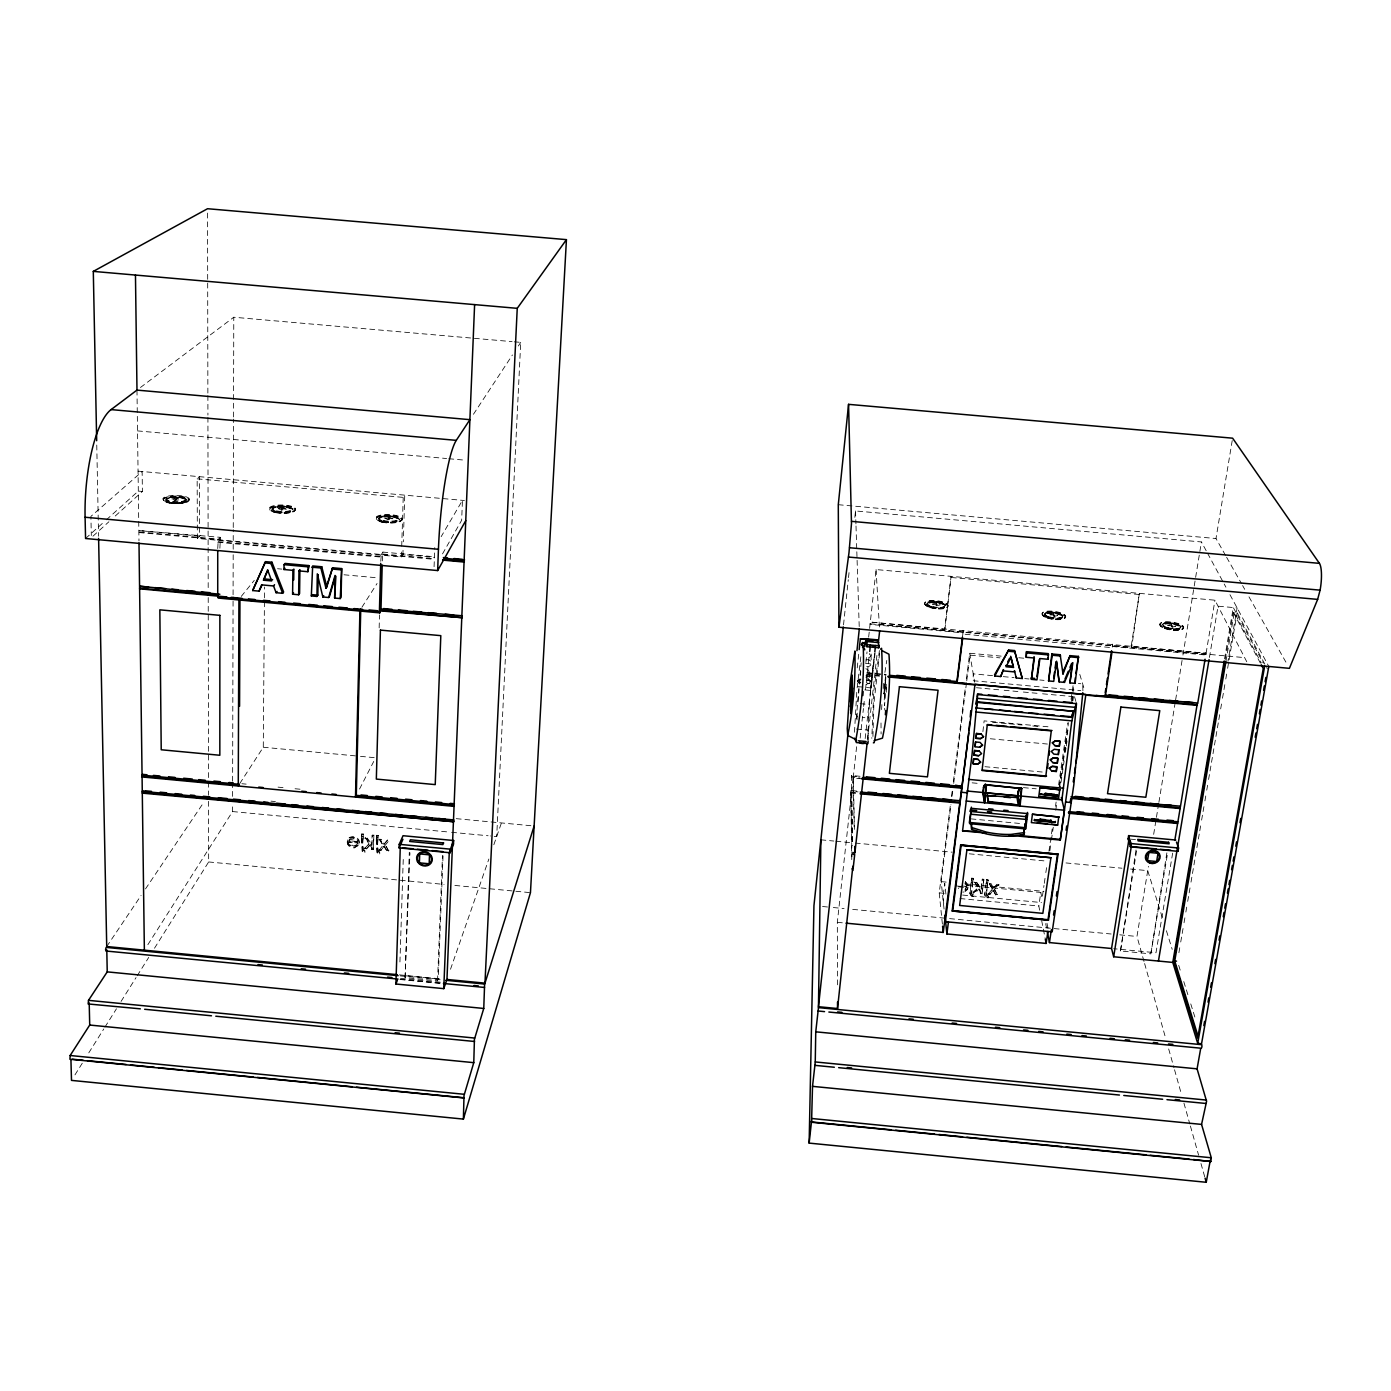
<?xml version="1.0" encoding="UTF-8"?>
<svg xmlns="http://www.w3.org/2000/svg" width="1391" height="1391" viewBox="0 0 1391 1391"><rect width="100%" height="100%" fill="white"/><g stroke="black" fill="none" stroke-linecap="round" stroke-linejoin="round"><path stroke-width="0.75" stroke-dasharray="5 3.75" d="M219.882 548.245L220.421 537.326L138.839 530.562L199.608 536.074L199.417 476.678L197.157 478.852L197.366 538.439L401.39 556.974L403.303 553.931M147.846 944.698L232.558 811.562L232.558 805.059M232.593 796.382L232.627 783.376M232.627 781.203L233.079 596.913M233.079 594.757L233.201 551.392M233.201 549.219L233.253 529.71M233.253 527.537L233.514 419.126M233.532 416.97L233.775 317.235L512.097 341.63M239.774 783.533L263.282 747.245L264.429 600.025M264.446 597.852L264.533 587.037M881.007 722.955L881.094 733.979M282.373 508.897L283.381 507.715L286.633 509.28L281.347 510.08L278.113 508.515L283.381 507.715M292.197 509.036A9.841 2.782 1.4 0 0 277.8 506.133A9.841 2.782 1.4 0 0 277.087 510.932A9.841 2.782 1.4 0 0 292.197 509.036L292.197 508.863M867.793 740.029L868.662 717.13M868.175 728.762L868.123 741.681M364.859 838.512L366.824 838.703L371.814 845.38L372.075 835.574L373.918 835.035L373.223 849.675L371.693 849.518L372.058 846.893L370.371 844.615L366.268 849.014L364.303 848.823L369.415 843.415L365.172 837.834L369.084 844.094L364.303 848.823M371.693 849.518L372.058 846.893M361.434 838.199L362.129 851.188A3.617 3.234 21.8 0 0 364.094 852.353L364.911 852.492C363.799 848.875 361.121 843.433 363.294 837.66L361.434 838.199L363.294 837.66M361.469 836.947L361.851 833.887L363.381 834.044L363.329 836.408L361.469 836.947L361.851 833.887M361.764 837.521L362.46 850.492A3.617 3.217 21.8 0 0 364.425 851.675L365.242 851.814M362.964 838.338C363.555 840.425 360.495 852.37 365.277 850.457M362.999 837.086L363.381 834.044M364.911 852.492L364.946 851.153M854.491 732.257L856.786 691.831M371.814 845.38L372.388 834.896M380.769 561.269L381.343 554.505L138.857 532.527L139.448 529.971M373.223 849.675L373.918 835.035M379.152 627.897L379.5 614.909M382.299 560.921L382.925 552.088L434.931 556.8M376.266 839.608L376.926 852.579A3.617 3.234 21.3 0 0 378.891 853.761L379.708 853.9C378.561 850.266 375.935 844.841 378.109 839.069L376.266 839.608L378.109 839.069M376.3 838.356L376.683 835.295L378.213 835.435L378.143 837.817L376.3 838.356L376.683 835.295M376.578 838.929L377.257 851.901A3.617 3.234 21.3 0 0 379.204 853.066L380.021 853.222M377.796 839.747C378.369 841.833 375.292 853.778 380.056 851.866M377.83 838.495L378.213 835.435M388.924 518.513L389.741 517.313L393.201 518.913L388.106 519.73L384.664 518.13L389.741 517.313M379.708 853.9L379.743 852.561M398.695 518.826A9.789 2.817 2.2 0 0 384.559 515.644A9.789 2.817 2.2 0 0 383.533 520.477A9.789 2.817 2.2 0 0 398.695 518.826L398.713 518.652M401.39 556.974L401.651 548.454M401.721 546.333L403.216 497.387L404.746 495.144L403.303 541.812M403.042 550.297L402.921 554.54L434.583 557.408M965.024 890.831L967.562 888.64L968.292 885.545L967.649 889.353L965.111 891.544M399.93 961.963L401.599 910.34M401.669 908.184L403.338 856.578M443.051 855.9L438.2 978.968L437.539 980.811L405.094 977.664L409.302 852.248M405.094 977.664L409.945 852.753M434.079 566.693L434.774 547.567M437.539 980.811L442.477 855.413M1082.928 690.788L1082.667 683.92L1078.373 683.52M856.247 718.886L861.151 662.812M514.253 341.821L520.721 342.377L496.691 836.565L490.241 835.956M856.995 719.947L857.186 716.069M881.598 709.584L881.964 703.377M869.479 704.142L868.471 718.017L862.733 717.495M856.995 716.956L857.256 713.096M972.778 881.877L971.561 893.178L972.778 881.877L971.248 881.738L969.875 892.518L970.692 895.265A3.617 3.234 -3.8 0 0 972.552 896.43L973.439 894.517L971.857 893.804M988.201 897.977L987.297 897.125A3.617 3.234 -4.4 0 1 985.437 895.96L984.793 894.743L985.541 896.673A3.617 3.234 -4.4 0 0 987.401 897.838L988.392 896.639L986.306 893.874L987.662 883.285L986.132 883.146L984.828 894.639M986.41 894.587L987.662 883.285M865.532 663.42L873.165 664.133L869.323 704.507L857.882 703.446L859.012 689.38M970.049 894.048L971.248 881.738M984.828 892.709L984.898 895.456M347.263 842.529L357.8 842.807L347.263 842.529C346.828 832.583 363.399 836.773 358.513 845.189L354.131 848.023L348.95 846.041A5.773 5.147 22.3 0 1 347.559 843.868L349.506 843.346L353.47 845.989L357 844.685M347.611 841.851L347.941 839.764M857.134 687.85L861.272 653.127M859.655 683.903L860.786 671.453M870.557 690.614L874.609 653.544M883.198 688.389L883.807 682.077M843.52 624.872L848.284 579.734M848.51 577.595L849.188 571.145M854.839 517.4L855.517 510.949L1201.424 541.951L1206.536 551.375M857.221 667.923L859.012 651.388M860.038 776.282L851.535 775.482L851.362 777.152L860.021 777.952M851.761 859.638L850.805 790.505L859.377 791.305M837.469 984.828L837.33 922.32L851.535 792.957L852.457 844.65M861.707 778.821L853.17 778.021L851.727 791.305L858.091 791.896M856.613 746.741L853.361 776.369L854.439 829.419M865.863 662.481L867.028 651.892M868.662 637.095L876.069 569.562L1214.952 600.199L1247.327 662.846M860.16 738.117L861.794 723.32M862.02 721.199L863.428 708.523M863.655 706.402L864.593 697.952M865.515 689.484L869.479 653.544M865.167 738.586L874.574 654.013M875.095 652.831L871.201 687.954L857.186 686.545M867.636 738.621L877.008 654.622M885.598 693.431L884.52 705.533L884.989 701.36M982.898 731.649L984.115 720.868L1048.292 726.798M936.369 604.476L936.195 603.242L932.457 604.129L936.543 605.711L940.281 604.842L936.195 603.242M945.15 605.624A8.85 2.73 6.6 0 0 932.579 601.625A8.85 2.73 6.6 0 0 931.379 606.233A8.85 2.73 6.6 0 0 945.15 605.624L945.202 605.259M1130.935 645.807L1131.648 647.684L1139.368 593.366L1131.179 646.432L1206.084 653.266L870.21 622.038L944.593 629.428L951.096 576.343L944.767 630.645L944.506 628.819M358.861 844.215C360.356 838.338 351.262 834.444 348.028 839.59L348.359 838.895M962.468 637.095L962.989 632.87L870.053 624.403M942.385 924.093L939.221 892.848L950.383 805.146M951.461 796.591L952.279 790.175M953.374 781.603L965.354 687.484M966.432 678.93L969.701 653.248L1001.694 656.187M944.054 909.036L941.185 881.633L950.975 804.711M952.07 796.156L953.426 785.48M953.704 783.342L966.484 682.911M966.762 680.773L970.031 655.144L999.955 657.873M973.126 892.935L978.482 888.275L974.674 882.05L976.656 882.242L981.107 889.562L982.307 879.147L983.837 879.303L982.081 893.787L980.551 893.648L979.229 888.762L973.126 892.935L975.108 893.126L979.229 888.762M980.551 893.648L980.707 891.005M971.405 880.503L971.718 878.156L973.265 878.295L973.039 881.355L971.405 880.503L973.039 881.355M971.509 881.199L971.718 878.156M972.952 880.642L973.265 878.295M981.107 889.562L982.307 879.147M982.081 893.787L983.837 879.303M986.393 882.624L986.602 879.564L988.253 880.416L987.94 882.763L986.393 882.624L987.94 882.763M987.819 882.05L988.149 879.703M988.097 897.265L988.288 895.926L986.445 894.761M1053.874 615.152L1053.509 613.9L1049.944 614.787L1054.239 616.404L1057.786 615.5L1053.509 613.9M884.902 672.462L886.78 660.412M1062.724 616.283A8.937 2.712 7.5 0 0 1050.188 612.04A8.937 2.712 7.5 0 0 1048.779 616.596A8.937 2.712 7.5 0 0 1062.724 616.283L1062.759 616.109M357.8 842.807L356.67 845.363L353.923 846.667L347.559 843.868M1039.633 910.183L1038.816 906.028L1040.798 892.431L963.963 885.145M1042.433 896.134L1043.98 885.441M1044.293 883.302L1045.545 874.748M1045.841 872.609L1046.78 866.193M1048.953 851.222L1052.378 827.697M1055.491 806.311L1056.117 802.033M1058.603 784.924L1067.627 722.903M1071.053 699.377L1073.243 684.407M1049.857 850.77L1051.092 842.233M1051.405 840.094L1053.283 827.28M1055.769 810.188L1057.021 801.633M1059.194 786.68L1068.531 722.607M1071.644 701.238L1074.13 684.146M1059.594 786.958L1068.34 726.937M1072.096 701.203L1072.722 696.908M1059.733 791.01L1064.132 760.929M1065.384 752.34L1066.01 748.045M1066.323 745.906L1067.575 737.317M1072.896 700.803L1073.522 696.508M1171.761 625.863L1171.205 624.594L1167.831 625.498L1172.335 627.132L1175.708 626.211L1171.205 624.594M1136.012 849.971L1120.468 950.957L1150.844 953.861L1167.397 854.387M1120.468 950.957L1136.812 849.379M1180.698 627.167A9.042 2.695 8.4 0 0 1168.162 622.699A9.042 2.695 8.4 0 0 1166.545 627.185A9.042 2.695 8.4 0 0 1180.698 627.167A9.042 2.695 8.4 0 0 1168.127 622.89A9.042 2.695 8.4 0 0 1166.51 627.358A9.042 2.695 8.4 0 0 1180.663 627.358L1180.733 627.011M1144.011 961.459L1136.969 936.456L1148.427 866.367M1153.661 834.357L1156.095 819.421M1156.443 817.282L1158.529 804.485M1158.894 802.346L1175.273 702.02M1175.621 699.899L1182.593 657.213M1182.941 655.074L1201.424 541.951M1225.575 555.461L1215.995 538.526L1232.617 438.182M1166.875 852.857L1150.844 953.861M1112.209 646.485L1205.788 655.005L1205.788 652.622M1172.648 853.135L1155.991 952.748L1113.687 948.697M1206.084 653.266L1214.952 600.199M1209.422 657.474L1218.047 606.18L1237.121 607.902L1227.975 661.334M1224.549 658.865L1233.295 607.554L1263.324 663.177M1225.297 659.404L1233.33 612.353L1237.155 612.701L1267.357 668.88M1225.888 661.629L1234.286 612.44L1261.289 662.985M1178.907 952.696L1180.368 944.141M1180.733 942.003L1181.828 935.587M1182.194 933.448L1183.671 924.893M1184.037 922.755L1185.497 914.2M1185.862 912.061L1187.323 903.524M1187.688 901.385L1188.801 894.969M1189.166 892.831L1190.626 884.276M1190.992 882.137L1199.425 832.948M1199.79 830.81L1201.25 822.255M1201.615 820.116L1202.711 813.7M1203.076 811.562L1204.554 803.007M1204.919 800.886L1206.38 792.331M1206.745 790.192L1208.205 781.638M1208.57 779.499L1209.683 773.083M1210.048 770.944L1218.464 721.755M1218.829 719.616L1220.307 711.062M1220.672 708.923L1222.133 700.369M1222.498 698.23L1225.436 681.138M1225.801 678.999L1227.262 670.445M1227.627 668.306L1228.722 661.89M1229.088 659.751L1237.155 612.701M879.634 653.092L873.878 703.533L872.835 739.89M870.366 680.999L868.801 679.608L866.732 680.182L866.228 682.459L867.793 683.85L869.862 683.277L870.366 680.999L868.801 679.608M956.434 885.98L966.675 886.954L965.024 889.301M966.675 886.954L965.111 890.014M870.383 681.312L868.819 679.921C866.019 679.104 866.21 685.346 866.732 680.182M879.425 650.536L873.757 691.483L871.809 738.325M348.828 841.433L349.384 840.094L348.828 841.433L357.817 841.572C357.209 837.312 350.306 836.408 349.054 840.773L357.817 841.572M450.51 969.249L488.867 859.029M493.84 844.737L501.438 822.916M388.698 851.136L385.29 844.859L388.698 851.136L386.889 850.962L384.351 845.867L380.908 850.405L379.152 850.231L381.221 849.71M384.42 843.659L387.498 839.973L389.306 840.129L387.185 840.651L384.107 844.354L379.76 839.225L381.534 839.399L384.107 844.354M380.908 850.405L384.351 845.867M379.76 839.225L383.168 845.363L379.447 839.903M366.268 849.014L370.371 844.615M366.824 838.703L365.172 837.834M359.539 789.045L373.727 761.451M442.512 553.879L461.656 520.269L462.455 500.343L441.156 536.665M388.106 519.73L388.941 518.304L393.201 518.913M74.958 1074.878L83.025 1062.028M88.781 1052.848L103.769 1028.992M104.916 1027.149L116.444 1008.805M121.052 1001.45L136.04 977.595M137.205 975.752L148.733 957.391M154.488 948.227L208.667 861.951L208.563 797.391M361.921 607.258L377.065 583.49M860.803 682.859L858.63 682.842L857.569 680.755L858.682 679.017L860.855 679.051M860.716 679.677L857.586 681.086L858.682 679.017M380.943 555.113L382.925 552.088M473.444 414.275L512.444 354.966M518.356 345.976L520.721 342.377M106.724 946.523L141.082 895.491M145.516 888.901L203.729 802.398M281.347 510.08L282.373 508.689L286.633 509.28M241.252 596.409L254.275 580.377M379.152 850.231L383.481 844.685M384.977 845.537L389.306 840.129M349.384 840.199L353.992 838.686L357.487 842.25M174.918 500.464L177.335 498.134L180.378 499.682L174.918 500.464L171.893 498.917L177.335 498.134M217.726 548.541L218.265 539.691M217.726 540.282L220.421 537.326M999.016 885.059L997.191 884.885L993.696 888.553L991.105 883.615L989.314 883.441L992.513 888.849L988.027 894.361L989.801 894.517L993.278 889.997L995.8 895.091L997.625 895.265L994.339 889.005L998.912 884.363L994.443 889.718L997.625 895.265M989.801 894.517L993.278 889.997M197.366 538.439L200.148 535.483M988.027 894.361L992.513 888.849M993.574 887.841L997.086 884.189L998.912 884.363M358.287 845.38L354.479 847.328L349.28 845.363A5.773 5.129 22.3 0 1 347.906 843.189M92.954 536.196L108.898 521.764M115.279 515.991L142.386 491.458L142.143 471.514L90.902 516.391L91.319 535.518M85.564 538.508L104.742 521.277M106.342 519.834L138.318 491.093L142.386 491.458M973.022 892.222L978.377 887.562L974.674 882.05M140.439 387.498L233.775 317.235M866.976 680.738L868.766 680.251M962.902 892.135L964.05 891.944M860.855 679.364L858.856 679.643M860.786 682.546L858.63 682.842L857.569 680.755M171.893 498.917L180.378 499.682M278.113 508.515L282.373 508.689M384.664 518.13L388.941 518.304M932.457 604.129L940.281 604.842M1049.944 614.787L1057.786 615.5M1167.831 625.498L1175.708 626.211M137.518 430.897L446.615 458.526M448.771 458.717L466.072 460.265M838.286 504.707L1215.995 538.526M138.057 471.149L464.438 500.517M197.157 478.852L403.216 497.387M951.288 577.491L1139.855 594.548M139.465 531.936L220.421 539.291M382.873 554.053L434.357 558.713M382.473 554.644L434.009 559.321M218.265 541.655L381.29 556.47M217.726 542.247L380.891 557.078M277.539 568.728L281.834 569.11M344.029 574.779L378.352 577.908M879.268 624.316L1244.632 657.63M870.018 623.794L1205.493 654.379M1018.768 657.734L1025.167 658.326M992.531 675.643L973.231 673.87L973.178 680.721L1080.772 690.597M1003.276 676.635L1014.004 677.608M1024.732 678.599L1029.027 678.982M1039.755 679.973L1044.05 680.373M866.819 672.618L886.102 674.392M866.854 673.261L886.137 675.035M866.628 674.339L879.477 675.522M866.663 674.983L879.512 676.165M866.037 676.165L871.74 676.687M976.465 687.728L982.863 688.302M985.002 688.51L1002.059 690.075M1004.18 690.266L1021.237 691.831M1023.359 692.04L1040.416 693.605M1042.554 693.796L1072.391 696.543M864.733 689.901L870.436 690.423M992.496 722.259L1007.327 723.633M1009.449 723.824L1022.176 725.007M1032.783 725.98L1041.268 726.763M987.923 893.648L989.697 893.804M990.305 738.76L1047.406 744.046M856.421 729.058L867.949 730.136M984.967 766.702L1044.015 772.196M972.135 782.837L980.69 783.62M1023.411 787.619L1036.243 788.819M851.553 776.195L859.76 776.96M850.631 792.157L859.186 792.957M850.631 792.87L857.917 793.548M263.282 747.245L358.339 756.148M360.495 756.356L375.622 757.765M970.988 818.882L1022.507 823.715M1131.161 839.19L1135.473 839.59M989.314 883.441L993.696 888.553M241.912 783.724L246.155 784.124M278.044 787.132L284.425 787.741M295.048 788.749L301.43 789.34M820.881 839.816L833.783 841.033M835.921 841.242L853.135 842.859M855.274 843.068L952.053 852.179M969.249 853.813L1046.658 861.116M1066.01 862.942L1121.928 868.21M1130.518 869.027L1147.731 870.644L1163.189 920.373M271.002 801.146L275.401 801.564M456.213 818.656L532.092 825.819M971.822 878.851L973.352 879.008M982.411 879.86L983.941 879.999M988.253 880.416L986.602 879.564M232.558 811.562L449.449 832.096M451.588 832.305L488.102 835.748M974.778 882.763L976.76 882.955M971.335 882.45L972.883 882.59M987.766 883.998L986.132 883.146M941.185 881.633L947.601 882.242M964.728 883.859L1043.946 891.37M961.703 885.945L966.919 886.432L965.111 883.494M958.573 886.884L966.762 887.667M995.695 894.378L997.503 894.552M980.446 892.935L981.976 893.074M361.521 834.565L363.051 834.704M372.075 835.574L373.605 835.713M376.37 835.974L377.9 836.113M361.799 836.269L363.329 836.408M376.613 837.678L378.143 837.817M939.221 892.848L945.619 893.457M962.659 895.074L1041.494 902.55M960.051 898.551L1038.816 906.028M372.023 848.84L373.553 848.979M387.202 850.284L389.011 850.457M822.55 906.515L831.157 907.332M833.313 907.541L844.094 908.566M852.7 909.384L947.462 918.408M949.618 918.616L1111.131 934.004M1119.738 934.822L1136.969 936.456M208.667 861.951L444.077 884.415M454.874 885.441L530.458 892.657M837.33 922.32L845.971 923.155M364.616 848.145L366.598 848.336M399.408 974.865L442.651 979.038M405.807 975.839L438.2 978.968M400.312 975.891L441.416 979.873M400.556 978.377L441.608 982.342M400.208 979.281L441.277 983.263M400.034 979.507L441.138 983.489M965.302 881.338L968.397 886.258M965.389 882.05L968.188 885.25M869.653 683.137L867.775 683.537L866.21 682.146M965.024 882.798L966.919 886.432M367.154 838.025L372.127 844.702M370.041 845.293L371.745 847.571M976.656 882.242L981.003 888.849M979.316 889.458L980.811 891.718M384.038 846.545L386.889 850.962M989.418 884.154L992.618 889.545M1226.636 557.339L1241.537 583.681M1242.598 585.559L1244.719 589.315M1248.979 596.843L1287.284 664.568M971.596 893.352L972.344 894.882L973.439 894.517M993.383 890.709L995.8 895.091M958.729 888.449L958.295 888.171M1207.544 553.253L1225.906 587.176M1229.974 594.705L1268.801 666.463M1233.33 612.353L1261.254 664.759M969.944 893.335L970.588 894.552A3.617 3.234 -3.8 0 0 972.448 895.717L973.352 896.569M1171.796 625.672L1172.335 627.132M1112.922 645.963L1112.261 644.103L1112.644 647.719L963.198 634.087L963.111 630.506L963.424 632.331M1178.699 965.319L1181.237 973.439M1183.776 981.559L1188.227 995.782M1190.766 1003.902L1195.199 1018.125M1166.406 930.735L1172.213 949.375M1079.799 674.409L1084.684 690.562M1074.53 696.735L1075.886 701.429M1144.602 963.546L1165.745 1038.538M1168.683 1048.953L1173.952 1067.697M1174.543 1069.783L1181.585 1094.787M1183.932 1103.115L1189.809 1123.945M1190.4 1126.032L1198.607 1155.191M1200.972 1163.519L1205.075 1178.107M1053.891 614.961L1054.239 616.404M1040.798 892.431L1041.616 896.552M1046.971 923.276L1048.205 929.431M1045.684 923.624L1046.519 927.832M1041.668 920.564L1045.337 939.273M969.701 653.248L974.656 682.233M971.457 892.466L971.683 894.065M986.306 893.874L986.549 895.474M945.915 894.1L944.75 883.337L943.011 896.934L944.089 907.21M936.386 604.303L936.543 605.711M886.067 689.275L886.258 683.885L886.328 693.379L886.171 690.927M884.676 708.315L884.78 710.158M876.069 569.562L879.651 630.94M855.517 510.949L855.934 523.851M856.004 525.989L856.752 549.619M856.821 551.758L857.03 558.208M857.099 560.347L859.221 626.924M871.079 654.883L871.253 663.507M853.17 778.021L854.196 829.036M96.761 445.05L98.57 536.231M869.114 672.548L869.271 681.312M851.535 775.482L852.596 845.78M850.805 790.505L852.005 859.951M136.979 390.106L138.978 540.89M186.046 499.282A9.928 2.747 0.7 0 1 170.971 501.403A9.928 2.747 0.7 0 1 171.354 496.639A9.928 2.747 0.7 0 1 186.046 499.282L186.046 499.491A9.928 2.747 0.7 0 1 170.971 501.612A9.928 2.747 0.7 0 1 171.354 496.848A9.928 2.747 0.7 0 1 186.046 499.491M185.82 499.891A9.702 2.695 0.7 0 1 171.093 501.977A9.702 2.695 0.7 0 1 171.458 497.317A9.702 2.695 0.7 0 1 185.82 499.891L185.838 500.517A9.702 2.695 0.7 0 1 171.093 502.586A9.702 2.695 0.7 0 1 171.458 497.926A9.702 2.695 0.7 0 1 185.838 500.517M189.35 499.334A13.232 3.669 0.7 0 1 169.267 502.168A13.232 3.669 0.7 0 1 169.737 495.822A13.232 3.669 0.7 0 1 189.35 499.334L189.35 499.96A13.232 3.669 0.7 0 1 169.267 502.794A13.232 3.669 0.7 0 1 169.737 496.448A13.232 3.669 0.7 0 1 189.35 499.96M207.572 213.066L207.868 393.375M207.885 395.548L207.92 415.092M207.92 417.265L208.128 545.428M208.128 547.602L208.198 588.88M208.215 597.574L208.528 780.038M208.528 782.211L208.563 795.252M865.932 677.504A3.738 3.478 -1.7 0 1 866.141 684.407M865.811 668.775A3.704 3.46 -1.9 0 1 866.019 675.626M865.984 659.977A3.756 3.512 -2.2 0 1 871.27 663.055A3.756 3.512 -2.2 0 1 866.176 666.445M871.044 653.979A3.721 3.478 -2.3 0 1 866.054 657.804M885.858 677.521L884.207 700.334L885.389 680.303L883.824 693.97L883.737 692.44L885.702 675.104L885.858 677.521M275.348 511.697A13.128 3.721 1.4 0 0 295.466 509.158A13.128 3.721 1.4 0 0 276.253 505.281A13.128 3.721 1.4 0 0 275.348 511.697M277.192 512.131A9.633 2.73 1.4 0 0 291.971 510.271A9.633 2.73 1.4 0 0 277.887 507.419A9.633 2.73 1.4 0 0 277.192 512.131M277.209 511.505A9.633 2.73 1.4 0 0 291.971 509.645A9.633 2.73 1.4 0 0 277.887 506.793A9.633 2.73 1.4 0 0 277.209 511.505M276.739 512.323A10.502 2.973 1.4 0 0 292.84 510.306A10.502 2.973 1.4 0 0 277.47 507.193A10.502 2.973 1.4 0 0 276.739 512.323M275.348 512.305A13.128 3.721 1.4 0 0 295.466 509.784A13.128 3.721 1.4 0 0 276.253 505.889A13.128 3.721 1.4 0 0 275.348 512.305M276.618 512.166A10.711 3.043 1.4 0 0 293.066 510.097A10.711 3.043 1.4 0 0 277.383 506.933A10.711 3.043 1.4 0 0 276.618 512.166M275.574 512.618A12.693 3.599 1.4 0 0 295.031 510.167A12.693 3.599 1.4 0 0 276.444 506.428A12.693 3.599 1.4 0 0 275.574 512.618M170.641 502.794A10.589 2.938 0.7 0 0 186.707 500.534A10.589 2.938 0.7 0 0 171.041 497.717A10.589 2.938 0.7 0 0 170.641 502.794A10.798 2.991 0.7 0 0 186.933 500.325A10.798 2.991 0.7 0 0 170.937 497.456A10.798 2.991 0.7 0 0 170.519 502.638M169.511 503.107A12.797 3.547 0.7 0 0 188.915 500.36A12.797 3.547 0.7 0 0 169.963 496.97A12.797 3.547 0.7 0 0 169.511 503.107M381.76 521.225A13.058 3.756 2.2 0 0 401.947 518.999A13.058 3.756 2.2 0 0 383.081 514.774A13.058 3.756 2.2 0 0 381.76 521.225M383.62 521.677A9.563 2.765 2.2 0 0 398.435 520.06A9.563 2.765 2.2 0 0 384.611 516.948A9.563 2.765 2.2 0 0 383.62 521.677M383.638 521.051A9.563 2.747 2.2 0 0 398.452 519.434A9.563 2.747 2.2 0 0 384.629 516.322A9.563 2.747 2.2 0 0 383.638 521.051M383.151 521.868A10.433 3.008 2.2 0 0 399.304 520.112A10.433 3.008 2.2 0 0 384.229 516.704A10.433 3.008 2.2 0 0 383.151 521.868M381.743 521.834A13.041 3.756 2.2 0 0 401.929 519.625A13.041 3.756 2.2 0 0 383.064 515.383A13.041 3.756 2.2 0 0 381.743 521.834M383.029 521.712A10.659 3.078 2.2 0 0 399.53 519.904A10.659 3.078 2.2 0 0 384.125 516.444A10.659 3.078 2.2 0 0 383.029 521.712M381.969 522.164A12.606 3.634 2.2 0 0 401.477 520.008A12.606 3.634 2.2 0 0 383.238 515.922A12.606 3.634 2.2 0 0 381.969 522.164M929.762 606.632A11.806 3.634 6.6 0 0 948.106 605.815A11.806 3.634 6.6 0 0 931.327 600.495A11.806 3.634 6.6 0 0 929.762 606.632M931.379 607.119A8.659 2.66 6.6 0 0 944.837 606.528A8.659 2.66 6.6 0 0 932.561 602.599A8.659 2.66 6.6 0 0 931.379 607.119M931.448 606.563A8.659 2.66 6.6 0 0 944.906 605.972A8.659 2.66 6.6 0 0 932.631 602.06A8.659 2.66 6.6 0 0 931.448 606.563M930.944 607.276A9.441 2.904 6.6 0 0 945.619 606.615A9.441 2.904 6.6 0 0 932.213 602.355A9.441 2.904 6.6 0 0 930.944 607.276M929.692 607.189A11.806 3.634 6.6 0 0 948.036 606.372A11.806 3.634 6.6 0 0 931.257 601.034A11.806 3.634 6.6 0 0 929.692 607.189M930.857 607.137A9.65 2.973 6.6 0 0 945.845 606.459A9.65 2.973 6.6 0 0 932.161 602.112A9.65 2.973 6.6 0 0 930.857 607.137M929.866 607.484A11.424 3.512 6.6 0 0 947.601 606.685A11.424 3.512 6.6 0 0 931.396 601.538A11.424 3.512 6.6 0 0 929.866 607.484M1047.093 617.152A11.91 3.617 7.5 0 0 1065.68 616.717A11.91 3.617 7.5 0 0 1048.936 611.084A11.91 3.617 7.5 0 0 1047.093 617.152M1048.744 617.674A8.729 2.66 7.5 0 0 1062.376 617.361A8.729 2.66 7.5 0 0 1050.118 613.222A8.729 2.66 7.5 0 0 1048.744 617.674M1048.814 617.117A8.729 2.66 7.5 0 0 1062.446 616.804A8.729 2.66 7.5 0 0 1050.188 612.666A8.729 2.66 7.5 0 0 1048.814 617.117M1048.292 617.83A9.528 2.904 7.5 0 0 1063.159 617.482A9.528 2.904 7.5 0 0 1049.788 612.962A9.528 2.904 7.5 0 0 1048.292 617.83M1047.023 617.708A11.91 3.617 7.5 0 0 1065.593 617.274A11.91 3.617 7.5 0 0 1048.866 611.64A11.91 3.617 7.5 0 0 1047.023 617.708M1048.205 617.674A9.72 2.956 7.5 0 0 1063.385 617.326A9.72 2.956 7.5 0 0 1049.736 612.718A9.72 2.956 7.5 0 0 1048.205 617.674M1047.18 618.004A11.511 3.512 7.5 0 0 1065.158 617.587A11.511 3.512 7.5 0 0 1048.988 612.127A11.511 3.512 7.5 0 0 1047.18 618.004M1048.762 616.787A8.937 2.712 7.5 0 0 1062.707 616.474A8.937 2.712 7.5 0 0 1050.17 612.231A8.937 2.712 7.5 0 0 1048.762 616.787M1164.806 627.689A12.05 3.599 8.4 0 0 1183.671 627.671A12.05 3.599 8.4 0 0 1166.945 621.725A12.05 3.599 8.4 0 0 1164.806 627.689M1166.475 628.263A8.833 2.643 8.4 0 0 1180.316 628.245A8.833 2.643 8.4 0 0 1168.075 623.881A8.833 2.643 8.4 0 0 1166.475 628.263M1166.562 627.706A8.833 2.643 8.4 0 0 1180.403 627.689A8.833 2.643 8.4 0 0 1168.162 623.324A8.833 2.643 8.4 0 0 1166.562 627.706M1165.919 628.245A9.841 2.938 8.4 0 0 1181.342 628.228A9.841 2.938 8.4 0 0 1167.692 623.359A9.841 2.938 8.4 0 0 1165.919 628.245M1164.702 628.245A12.05 3.599 8.4 0 0 1183.585 628.228A12.05 3.599 8.4 0 0 1166.858 622.281A12.05 3.599 8.4 0 0 1164.702 628.245M1164.876 628.558A11.65 3.478 8.4 0 0 1183.115 628.523A11.65 3.478 8.4 0 0 1166.962 622.768A11.65 3.478 8.4 0 0 1164.876 628.558"/><path stroke-width="1.5" d="M238.278 785.845L238.922 599.295L243.251 599.677M239.565 706.315L239.947 600.182M976.186 708.575L977.577 701.794L1073.383 711.27L1071.626 717.373L976.186 707.932M292.91 570.345L283.99 569.528L284.042 564.642L285.016 563.425L308.854 565.598L307.863 571.701L298.961 570.901L298.648 594.757L292.597 594.2L292.91 570.345L293.849 569.11L293.71 579.943M820.881 839.816L818.447 1007.919L815.752 1031.826L815.248 1062.255L812.518 1086.354L811.562 1122.259L1210.848 1161.52L1211.283 1157.764L1201.563 1124.397L1206.588 1101.307L1197.077 1068.844L1200.589 1049.075M307.863 571.701L308.854 565.598M318.174 574.639L317.844 595.157L316.939 596.443L311.323 595.922L312.679 565.946L321.756 566.763L326.85 586.88L325.963 588.132L320.852 567.997L321.756 566.763M848.562 404.346L851.483 523.59L848.979 552.783L838.929 627.219L1289.405 668.341L1317.642 599.382L1320.094 590.149A21.3 5.251 -83.7 0 0 1319.416 563.355L1232.617 438.182L848.562 404.346L838.286 504.707L838.929 627.219M316.939 596.443L317.304 573.822L322.851 596.982L328.676 597.504L329.563 596.235L335.353 576.204M325.963 588.132L332.588 567.754L341.682 568.589L341.091 597.278L340.239 598.565L334.622 598.06L335.057 575.439L328.676 597.504M335.892 576.257L334.622 598.06M811.562 1122.259L811.579 1120.885L809.145 1143.106L1206.24 1182.28L1210.326 1160.094M340.239 598.565L341.682 568.589M809.145 1143.106L813.944 905.68L843.294 627.028M355.505 796.904L359.939 610.388L355.609 609.988M360.756 609.084L356.305 795.339L454.127 804.554M217.726 550.645L217.726 596.791L379.413 611.605L380.717 563.372M217.726 596.791L218.265 598.078L379.76 612.875L379.413 611.605M380.943 610.927L462.073 617.691L462.16 615.761L380.995 609.015L382.195 565.111M379.76 612.875L380.995 609.015M399.113 847.901L399.217 844.32L403.042 835.713L453.622 840.512L453.483 844.059L450.11 852.753L399.113 847.901L402.938 839.277M474.609 304.612L446.963 979.455L443.764 988.636L395.913 984.011L400.26 847.588L399.287 847.484M437.661 570.553L438.443 549.289A86.451 12.554 -85.2 0 1 456.283 440.356L469.897 419.665L136.979 390.106L111.089 409.597A86.033 25.838 -85.8 0 0 85.094 517.243L85.564 538.508L437.661 570.553L465.759 520.634M1019.829 804.937L1021.359 788.61L1020.298 787.793C1015.395 791.914 1019.081 800.816 1019.673 806.032L1018.021 795.774M1020.194 804.972L1021.776 788.349L1019.516 788.141M443.764 988.636L449.276 852.231L450.267 852.335M450.11 852.753L450.249 849.153L399.217 844.32M453.709 821.733L453.779 819.942L142.282 791.34L142.856 790.557L142.299 793.131L453.709 821.733L142.873 792.348M442.599 560.104L464.055 562.051L464.472 559.495M982.776 792.487L984.411 802.729L986.132 785.011L985.211 784.194L983.715 786.437M984.08 786.471L983.159 792.661L984.776 802.763L986.462 785.359L985.541 784.541L983.941 785.619M70.941 1060.012L71.497 1080.39L463.394 1119.094L464.003 1095.552L473.775 1062.654L474.435 1039.251L483.755 1008.458L484.607 984.359L534.127 826.011M96.675 440.721L93.301 271.384L207.555 208.72L566.433 239.635L517.243 308.333L484.972 983.141L446.963 979.455M566.433 239.635L530.458 892.657L463.394 1119.094M1082.789 692.683L1073.817 784.889L1052.187 931.848L945.376 921.677L944.715 915.348M862.82 695.57L863.133 691.483M970.222 717.078L970.762 710.714M885.354 714.731L885.719 710.523M852.074 693.101L850.631 710.297L852.179 698.021M968.727 732.901L945.376 921.677M968.953 730.518L969.736 722.225M847.867 734.813L818.464 1006.701L837.521 1008.527L852.857 866.193M856.96 650.658L859.29 629.08M859.169 649.649L860.351 638.834L876.486 640.416L860.351 638.834M856.456 740.603L856.247 742.533L867.897 743.611L868.123 741.681M866.906 646.693L866.454 638.834L878.19 639.912L878.782 647.789L866.906 646.693L866.263 641.042L864.315 646.537M869.723 651.423L870.418 645.076M874.817 651.892L875.513 645.546M852.926 870.505L852.144 868.645L853.118 868.732L854.7 854.543L852.753 854.352L852.944 852.579L854.909 852.77L867.149 742.933M878.451 641.703L879.651 630.94M973.091 763.572L973.613 758.964L978.116 759.382L980.62 762.146L977.664 764.215L973.161 763.798L977.595 764.007L980.62 762.146M974.048 755.104L974.569 750.462L979.09 750.897L981.594 753.661L978.621 755.73L974.048 755.104L978.621 755.73M975.021 746.602L975.543 741.977L980.046 742.394L982.568 745.159L979.594 747.228L975.074 746.811L975.543 741.977M975.978 738.099L976.499 733.457L981.02 733.874L983.541 736.656L980.551 738.725L976.047 738.308L980.499 738.517L983.541 736.656M973.161 763.798L973.613 758.964M974.117 755.313L974.569 750.462M976.047 738.308L976.499 733.457M1047.562 767.797L1048.049 763.659M1049.057 755.365L1049.562 751.227M1056.291 771.518L1056.76 766.684L1052.239 766.267L1049.266 768.319L1052.344 766.476L1056.864 766.893L1056.291 771.518L1051.787 771.101L1049.266 768.319M1057.316 763.033L1057.786 758.199L1053.265 757.782L1050.275 759.834L1053.37 757.991L1057.89 758.408L1057.316 763.033L1052.813 762.616L1050.275 759.834M1059.855 741.177L1059.386 746.028L1054.865 745.611L1052.326 742.829L1055.334 740.76L1059.855 741.177L1059.386 746.028L1054.865 745.611M1058.36 754.548L1058.829 749.697L1058.36 754.548L1053.839 754.113L1051.3 751.349L1054.291 749.28L1058.916 749.905M966.988 791.01L1061.889 799.877L1071.835 720.868L1076.321 702.994M985.941 833.07L962.572 830.879L972.031 754.704L977.647 694.561L1076.512 703.655L1070.861 763.885L1060.272 840.06L1009.292 835.261M962.468 637.095L956.869 681.52L890.431 675.417M1112.018 651.962L1105.289 696.439L957.078 682.825L962.659 638.33M845.971 923.155L943.237 932.439L975.004 684.302L1085.867 694.492L1076.043 762.842M977.16 696.839L977.543 693.9L981.837 694.3M1047.91 931.431L1046.136 943.428L946.888 933.952L948.453 921.955M1058.064 854.178L1048.484 920.147L952.157 910.983L960.642 844.998L1058.064 854.178L960.642 844.998M971.37 807.145L970.57 811.214L970.24 809.962M966.919 849.814L959.651 905.454L1042.85 913.365L1050.918 857.725L966.919 849.814L1050.918 857.725M971.648 829.401L971.353 823.82L971.648 829.401L986.289 833.922A41.73 16.362 8.2 0 0 1010.735 836.217L1024.315 834.357L1023.828 828.74L1024.315 834.357M983.489 787.393L982.811 792.627L1018.038 795.913L1019.012 789.479M987.175 795.513L1017.012 797.565L1018.229 804.989L988.271 802.19L987.175 795.513L995.678 796.295M988.271 802.19L987.28 794.783M1026.488 651.666L1026.21 657.282L1034.365 658.013L1031.409 679.347L1036.956 679.869L1039.929 658.534L1048.066 659.282L1048.345 653.648L1026.488 651.666L1026.21 657.282M1031.409 679.347L1034.052 656.761L1034.365 658.013M1018.229 804.989L988.375 801.459M1036.938 676.443L1039.303 659.404M1026.558 819.455L970.449 814.187L969.371 822.429L1025.393 827.697L1026.21 815.213L1026.645 816.482L1027.549 812.414M1025.636 828.914L1027.793 813.613L971.544 808.345L969.544 823.646L1025.636 828.914L1024.645 823.924M1051.857 653.979L1052.205 655.231L1060.533 655.996L1060.168 654.744L1051.857 653.979L1048.571 680.929L1053.717 681.399L1056.586 661.194L1059.142 681.903L1064.48 682.39L1072.861 662.69L1069.922 682.894L1075.087 683.364L1078.442 656.413L1070.096 655.648L1062.654 672.722L1063.02 674.009L1070.096 655.648M1048.571 680.929L1052.205 655.231M1058.76 816.708L1057.664 825.072L1031.357 822.603L1032.418 814.239L1058.847 817.039L1032.418 814.239M1053.665 678.095L1054.517 672.044M1055.091 667.993L1055.96 661.942M1038.103 819.751L1034.365 820.134L1053.161 821.907M1050.883 821.281L1050.918 820.221L1050.883 821.281L1055.317 822.446L1034.452 820.481L1039.999 820.273L1040.033 819.195L1045.476 819.699M1059.768 789.445L1058.568 798.486L1038.764 796.643L1039.946 787.584L1059.855 789.775L1039.946 787.584M1054.082 794.957L1057.699 795.287L1057.664 796.347L1040.659 794.018M1040.033 819.195L1039.999 820.273M1045.163 794.435L1045.197 793.392L1057.699 795.287M1072.183 663.437L1069.922 682.894M1075.33 677.782L1075.087 683.364M1075.938 673.505L1078.442 656.413M1060.272 840.06L1064.411 810.223L1061.333 797.547M1111.253 948.471L1049.457 942.576L1051.335 929.849M1053.526 915.017L1054.152 910.775M1056.36 895.943L1056.986 891.701M1066.08 830.236L1066.706 825.993M1070.235 802.138L1070.792 798.347L1180.107 808.554L1177.899 821.82L1068.827 811.614M1073.226 781.881L1073.852 777.656M1074.478 773.413L1075.417 767.067M1105.167 693.014L1105.81 688.788M1106.454 684.546L1107.41 678.199M1108.053 673.974L1111.565 650.71M1176.456 842.042L1178.56 848.023L1178.003 851.327L1130.483 846.858L1128.101 838.912L1128.623 835.626L1175.76 840.042M1128.657 841.103L1111.565 948.506L1113.669 956.765L1172.387 962.381M1130.483 846.858L1131.022 843.555L1128.623 835.626M1113.669 956.765L1131.283 846.563L1129.579 840.877M1174.786 840.425L1177.899 821.82M1180.107 808.554L1180.124 806.171L1071.035 796.695M1180.385 806.902L1197.373 702.994L1104.854 695.117M1197.651 703.655L1205.075 659.247M1158.442 961.042L1209.057 659.612M1224.184 661.003L1172.787 962.416L1197.703 1043.354L1201.546 1043.737L1268.801 666.463M1224.932 661.542L1173.848 960.903L1197.703 1038.069L1263.254 668.515L1261.254 664.759M1198.034 1036.139L1174.734 960.99L1225.888 661.629M1197.703 1043.354L1264.68 666.08M1203.824 1025.619L1204.589 1021.359M1208.014 1002.129L1208.779 997.851M1210.674 987.175L1211.439 982.898M1214.865 963.667L1215.63 959.407M1219.055 940.177L1219.803 935.9M1223.228 916.686L1223.993 912.409M1224.758 908.132L1225.506 903.854M1227.418 893.178L1228.183 888.901M1228.931 884.641L1229.696 880.364M1231.609 869.688L1232.356 865.411M1233.122 861.133L1233.887 856.873M1235.782 846.18L1236.547 841.92M1239.972 822.69L1240.737 818.412M1255.186 737.247L1255.951 732.97M1256.716 728.693L1257.464 724.415M1259.377 713.739L1260.142 709.462M1260.889 705.202L1261.654 700.925M1263.567 690.249L1264.315 685.972M1265.08 681.694L1265.845 677.434M983.489 787.584L983.715 786.193M1019.012 789.74L1018.195 792.244M975.665 704.107L976.969 698.299L1075.695 707.393M864.42 644.589L866.454 638.834M1071.626 717.373L1073.365 710.61M326.85 586.88L332.588 567.754M874.209 740.638L882.485 738.134C888.084 710.766 890.935 682.059 888.953 654.205L881.981 650.623M449.936 850.579L453.622 840.512M395.913 984.011L397.357 980.359M273.558 585.959L276.096 592.705L282.669 593.296L283.642 592.027L271.94 562.225L265.542 561.651L252.675 590.549L259.074 591.14L261.595 584.863L273.558 585.959L274.531 584.689M263.49 580.203L267.611 569.893L271.662 580.934L263.49 580.203L267.924 570.362M261.96 585.176L259.074 591.14M1064.95 679.121L1068.305 671.262M1069.975 667.315L1071.644 663.385M265.542 561.651L252.675 590.549M864.698 643.181L862.663 642.538L861.551 644.607L862.82 643.164L865.88 644.346M89.198 1002.859L89.719 1025.045L70.159 1055.508L69.915 1059.247L464.003 1097.968M106.794 949.914L107.229 971.874L88.502 1000.355L88.137 1003.954L140.335 1008.84M1000.685 676.53L1003.45 669.645L1000.685 676.53L994.808 675.991L994.565 674.705L1008.649 650.032L1014.508 650.571L1022.315 678.512L1016.282 677.973L1014.404 670.653L1014.682 671.923L1003.711 670.931M1007.727 661.803L1009.71 658.134M994.808 675.991L1008.649 650.032M861.551 644.607L862.663 642.538M322.851 596.982L323.755 595.696M311.323 595.922L312.227 594.653L317.844 595.157M298.648 594.757L299.587 593.488L299.9 569.667L298.961 570.901M292.597 594.2L293.553 592.931M146.959 774.77L142.647 774.37L142.091 776.943L454.057 806.363M142.647 774.37L142.056 775.135L239.287 784.298M847.71 735.387C853.483 708.071 855.604 679.017 854.909 651.005L850.336 680.999L847.241 728.554L847.71 735.387L856.473 739.925M276.096 592.705L277.087 591.436M283.99 569.528L284.964 568.293M264.533 562.868L270.949 563.459L271.94 562.225M862.507 647.476L863.255 646.606C864.437 678.026 861.29 709.984 855.691 740.916L854.578 738.186M862.768 646.206L861.533 644.294M877.199 640.973L878.19 639.912M148.628 587.037L140.178 586.272L139.604 588.81L226.872 596.948M140.178 586.272L219.865 594.253M880.694 649.145L881.564 648.293C883.476 679.643 880.294 711.809 874.191 742.638L873.374 742.881M1059.959 741.386L1055.421 740.951L1052.326 742.829M1020.09 788.141L1021.724 788.645L985.176 784.507M1024.576 832.548L1010.996 834.409A41.747 16.327 8.2 0 1 986.532 832.114L971.892 827.61M874.8 646.085L872.348 646.085M864.785 646.415L862.594 646.085M93.301 271.384L517.243 308.333M111.089 409.597L456.283 440.356M851.518 521.364L1319.416 563.355M849.536 547.741L1320.094 590.149M848.458 557.043L1317.642 599.382M85.094 517.243L438.443 549.289M443.381 557.582L447.589 557.965M453.918 558.539L462.351 559.304M445.137 558.382L464.142 560.104M442.929 559.495L464.385 561.442M284.042 564.642L307.933 566.815M311.775 567.18L320.852 567.997M331.701 568.989L340.83 569.823M264.481 578.952L272.636 579.682M1008.927 651.284L1014.804 651.823L1022.315 678.512M1026.801 652.918L1048.692 654.918M1070.479 656.9L1078.825 657.665M865.567 639.912L873.322 640.625M867.028 641.547L878.851 642.625M867.132 644.711L879.008 645.789M1005.728 665.489L1013.204 666.167L1013.483 667.437L1006.006 666.758L1010.996 657.56L1013.483 667.437M154.957 587.628L165.512 588.584M171.841 589.175L178.17 589.749M186.62 590.532L195.07 591.297M201.399 591.87L209.85 592.653M383.516 608.562L392.019 609.345M398.382 609.919L406.885 610.701M413.266 611.292L421.769 612.057M428.15 612.649L436.652 613.431M445.155 614.213L453.657 614.978M140.213 588.184L218.283 595.348M381.325 610.284L462.073 617.691M231.184 597.33L241.947 598.321M248.415 598.912L254.883 599.504M263.49 600.303L269.958 600.895M278.565 601.677L285.033 602.268M293.64 603.068L300.108 603.659M308.732 604.442L317.339 605.224M323.807 605.815L332.414 606.615M338.882 607.206L347.489 607.989M353.957 608.58L362.582 609.38M369.032 609.971L377.656 610.753M249.737 600.286L258.378 601.068M264.864 601.66L271.332 602.251M279.991 603.051L286.459 603.642M295.118 604.442L301.586 605.033M310.228 605.833L318.887 606.615M325.355 607.206L334.014 608.006M340.482 608.597L349.141 609.397M1031.114 678.06L1034.8 678.408M896.812 675.383L905.385 676.165M911.8 676.756L920.373 677.539M926.789 678.13L935.361 678.912M941.794 679.504L950.349 680.286M1108.957 694.874L1117.582 695.656M1124.05 696.248L1132.674 697.047M1139.142 697.639L1147.766 698.438M1154.234 699.03L1162.859 699.812M1169.344 700.421L1177.968 701.203M1184.437 701.794L1193.061 702.594M888.049 676.304L966.815 683.555M1096.16 695.43L1197.077 704.715M888.084 676.948L975.126 684.946M1086.075 695.152L1197.373 705.376M988.271 694.891L996.86 695.691M1003.311 696.282L1009.744 696.874M1018.334 697.656L1026.941 698.456M1033.374 699.047L1041.963 699.847M1048.414 700.438L1057.004 701.22M1063.437 701.812L1072.026 702.611M977.577 702.438L1073.383 711.27M984.672 708.715L993.157 709.497M999.52 710.088L1010.127 711.062M1014.369 711.444L1022.837 712.227M1029.201 712.818L1037.686 713.6M1044.05 714.192L1054.656 715.165M1061.003 715.756L1071.609 716.73M976.047 712.036L1071.835 720.868M987.454 724.537L991.766 724.937M996.06 725.337L1006.841 726.328M1011.135 726.728L1052.048 730.518M976.569 733.648L981.09 734.083M974.639 750.671L979.09 750.897M858.403 740.777L866.176 741.507M1057.23 762.824L1052.813 762.616M973.683 759.173L978.116 759.382M1056.204 771.31L1051.787 771.101M982.255 770.092L1046.554 776.074M968.501 779.377L1063.593 788.245M986.132 785.011L1021.776 788.349M866.402 776.874L874.887 777.673M881.268 778.264L889.753 779.064M896.117 779.655L904.619 780.438M910.983 781.047L919.468 781.829M925.85 782.42L934.335 783.22M940.699 783.811L949.201 784.611M955.565 785.202L962.033 786.506L864.02 777.36M1054.274 794.557L1045.197 793.392M1075.139 796.365L1083.711 797.165M1090.144 797.773L1098.716 798.573M1105.132 799.164L1111.565 799.773M1120.138 800.573L1126.554 801.164M1135.126 801.964L1143.698 802.763M1150.131 803.372L1158.703 804.172M1165.119 804.763L1171.552 805.372M1040.485 794.417L1057.664 796.347M862.177 778.16L961.72 787.462M1072.757 797.825L1179.846 807.823M861.707 778.821L961.824 788.175M962.05 792.331L967.51 792.853M1065.871 802.033L1071.348 802.555M1004.18 797.095L1010.544 797.686M966.258 801.042L1064.411 810.223M867.932 792.105L876.504 792.905M882.92 793.513L891.492 794.313M897.908 794.904L906.48 795.704M912.896 796.313L921.468 797.113M927.901 797.721L936.456 798.521M942.889 799.112L951.444 799.912M1077.208 811.683L1083.606 812.292M1092.161 813.092L1098.56 813.683M1107.114 814.483L1115.669 815.282M1122.068 815.874L1128.484 816.482M1137.021 817.282L1143.437 817.873M1151.991 818.673L1158.39 819.282M1166.945 820.081L1173.361 820.673M860.229 792.088L960.016 800.712M861.325 793.148L959.807 802.364M1068.41 812.535L1177.342 822.742M860.038 793.739L959.894 803.094M1068.584 813.266L1177.621 823.472M988.653 808.762L992.983 809.179M1003.78 810.188L1008.11 810.588M972.396 810.171L976.708 810.57M987.454 811.579L991.766 811.979M970.049 811.422L1026.002 816.656M1040.103 819.542L1050.987 820.551M1037.356 822.829L1047.475 823.768M1051.526 824.15L1057.664 825.072M1128.101 838.912L1129.005 838.982M1131.022 843.555L1178.56 848.023M977.334 831.575L962.572 830.879M1019.794 835.574L1060.116 839.364M1130.379 846.476L1156.199 848.91M1160.337 849.292L1170.718 850.266M1176.942 850.857L1178.003 851.327M153.427 775.396L159.913 776.004M168.537 776.804L175.023 777.43M183.647 778.23L192.288 779.047M198.774 779.655L205.242 780.264M213.884 781.081L220.352 781.69M228.993 782.507L233.305 782.924M360.964 794.957L367.328 795.548M375.831 796.365L382.212 796.956M390.697 797.756L397.078 798.364M405.581 799.164L411.945 799.755M420.447 800.573L426.828 801.164M435.331 801.964L441.695 802.572M450.197 803.372L454.44 803.772M142.664 776.178L239.408 785.289M258.743 787.115L263.055 787.532M301.743 791.183L306.037 791.583M316.783 792.592L321.095 793.009M331.84 794.018L336.135 794.417M355.487 796.243L454.37 805.58M145.012 790.766L151.497 791.375M160.121 792.192L166.607 792.8M175.249 793.618L181.717 794.226M190.358 795.043L194.67 795.461M203.312 796.278L209.78 796.887M218.422 797.704L227.063 798.521M233.532 799.13L240.017 799.738M248.659 800.555L255.127 801.164M263.768 801.981L268.08 802.398M276.722 803.216L285.364 804.033M291.832 804.641L298.317 805.25M306.959 806.067L313.427 806.676M322.069 807.493L328.554 808.101M337.178 808.919L343.664 809.545M352.306 810.362L358.774 810.97M365.259 811.579L371.727 812.188M380.369 813.005L386.837 813.613M395.479 814.43L401.964 815.056M410.588 815.874L417.074 816.482M425.716 817.299L432.184 817.908M438.669 818.517L445.137 819.125M452.51 843.972L453.483 844.059M402.399 847.78L413.057 848.788M417.317 849.205L427.976 850.214M432.236 850.614L442.894 851.622M1174.734 960.99L1176.543 961.164M818.464 1007.623L1201.841 1044.693L1201.911 1046.884L1201.337 1048.258L828.862 1012.039M837.573 1011.935L841.903 1012.352M908.949 1018.838L913.278 1019.273M952.209 1023.028L956.539 1023.446M995.469 1027.219L999.799 1027.636M1023.585 1029.931L1027.914 1030.348M1038.729 1031.392L1043.059 1031.826M1066.845 1034.122L1071.174 1034.539M1081.989 1035.582L1086.319 1035.999M1110.105 1038.312L1114.434 1038.729M1125.249 1039.773L1129.579 1040.19M1153.365 1042.485L1157.695 1042.902M1168.51 1043.946L1172.822 1044.363M818.099 1010.996L824.55 1011.622M397.252 974.656L106.724 946.523L98.605 538.404M398.156 975.682L106.133 947.41L105.594 949.514L105.907 951.009L398.052 979.073M445.746 980.29L484.677 984.063M257.996 964.572L262.325 964.989M301.204 968.745L305.516 969.162M344.394 972.935L348.724 973.352M387.602 977.125L391.914 977.543M474.001 985.489L478.33 985.906M443.451 983.472L484.52 987.454M815.752 1031.826L1197.077 1068.844M107.229 971.874L483.755 1008.458M815.265 1061.942L1206.466 1100.072M847.275 1067.506L851.605 1067.923M1175.325 1099.499L1179.638 1099.916M814.883 1065.35L834.322 1067.245M838.651 1067.662L1119.442 1095.047M1123.772 1095.465L1162.65 1099.255M1166.962 1099.672L1205.858 1103.463M88.502 1000.355L474.661 1038.051M395.114 1032.713L399.408 1033.13M144.647 1009.275L211.484 1015.795M215.796 1016.212L474.505 1041.476M812.518 1086.354L1201.563 1124.397M89.719 1025.045L473.775 1062.654M811.927 1118.52L1211.283 1157.764M811.562 1121.946L891.37 1129.805M895.682 1130.222L934.509 1134.048M938.838 1134.465L962.555 1136.795M966.867 1137.229L1061.802 1146.549M1066.115 1146.984L1145.923 1154.826M1150.235 1155.26L1189.079 1159.068M1193.391 1159.503L1210.848 1161.52M70.159 1055.508L464.246 1094.3M72.402 1059.194L83.164 1060.255M87.459 1060.672L126.198 1064.498M130.511 1064.915L154.175 1067.245M158.487 1067.662L182.151 1069.992M186.464 1070.427L253.179 1076.999M257.474 1077.416L352.184 1086.736M356.479 1087.171L464.09 1097.76M865.898 644.659L864.854 642.885L862.82 643.164M270.949 563.459L282.669 593.296M982.568 745.159L979.594 747.228M864.228 648.189L864.733 649.875M1205.075 1178.107L1206.24 1182.28M1064.115 681.086L1064.48 682.39M1059.142 681.903L1056.499 661.994M1047.736 658.013L1048.066 659.282M1010.701 656.291L1013.204 666.167M1058.568 798.486L1038.764 796.643M1054.204 794.226L1054.169 795.287M1055.352 821.368L1055.317 822.446M1014.508 650.571L1014.804 651.823M1016.004 676.687L1016.282 677.973M1040.59 793.687L1040.555 794.748M1034.469 819.403L1034.452 820.481M1048.484 920.147L952.157 910.983M1047.353 932.04L1049.457 942.576M1045.337 939.273L1046.136 943.428M957.078 682.825L956.782 680.877L956.66 683.259M1060.168 654.744L1063.02 674.009M945.393 919.555L946.888 933.952M942.594 926.18L943.237 932.439M878.643 644.729L878.782 647.789M854.769 846.389L854.909 852.77M850.544 705.411L850.579 706.993L852.44 687.78L850.701 713.583L850.666 711.983M135.466 275.07L136.979 390.106M138.996 542.977L144.368 950.175M837.521 1002.076L837.521 1008.527M863.95 742.081A2.521 0.939 6.4 0 1 864.263 743.316A2.521 0.939 6.4 0 1 861.168 743.333A2.521 0.939 6.4 0 1 859.777 742.116M219.865 615.344L219.83 755.261L161.217 749.766L159.843 609.832L219.865 615.344M380.421 630.106L376.335 779.082L435.227 784.611L440.808 635.652L380.421 630.106M419.699 853.918L419.387 862.855L429.176 863.776L429.506 854.856L419.699 853.918M852.214 676.756L850.388 697.465L852.179 675.052L852.214 676.756M851.761 679.956L851.083 687.537L851.761 679.956M852.283 680.269L850.475 701.881L852.283 680.269M987.262 724.972L982.063 770.544L1045.789 776.491L1051.283 730.884L987.262 724.972M899.421 686.685L889.371 773.326L927.449 776.874L938.073 690.249L899.421 686.685M961.129 845.485L952.748 910.601L1048.014 919.677L1057.456 854.561L961.129 845.485M1120.885 707.063L1107.514 793.67L1145.836 797.252L1159.781 710.645L1120.885 707.063M1148.879 852.405L1147.523 860.646L1156.634 861.498L1157.99 853.274L1148.879 852.405A6.659 5.929 -11 0 0 1150.114 862.507A6.659 5.929 -11 0 0 1159.346 856.021A6.659 5.929 -11 0 0 1148.81 852.318M443.555 842.946L442.894 844.598L409.667 841.451L410.38 839.799L443.555 842.946M1168.631 842.303L1137.699 839.399L1138.168 840.912L1169.153 843.815L1168.631 842.303M417.526 861.759A7.929 7.077 19.6 0 0 431.088 863.063A7.929 7.077 19.6 0 0 424.707 851.692A7.929 7.077 19.6 0 0 417.526 861.759M418.222 861.464A7.129 6.364 19.6 0 0 430.428 862.646A7.129 6.364 19.6 0 0 424.69 852.422A7.129 6.364 19.6 0 0 418.222 861.464M1149.818 863.133A7.407 6.59 -11 0 0 1160.094 855.917A7.407 6.59 -11 0 0 1148.375 851.796A7.407 6.59 -11 0 0 1149.818 863.133"/></g></svg>
